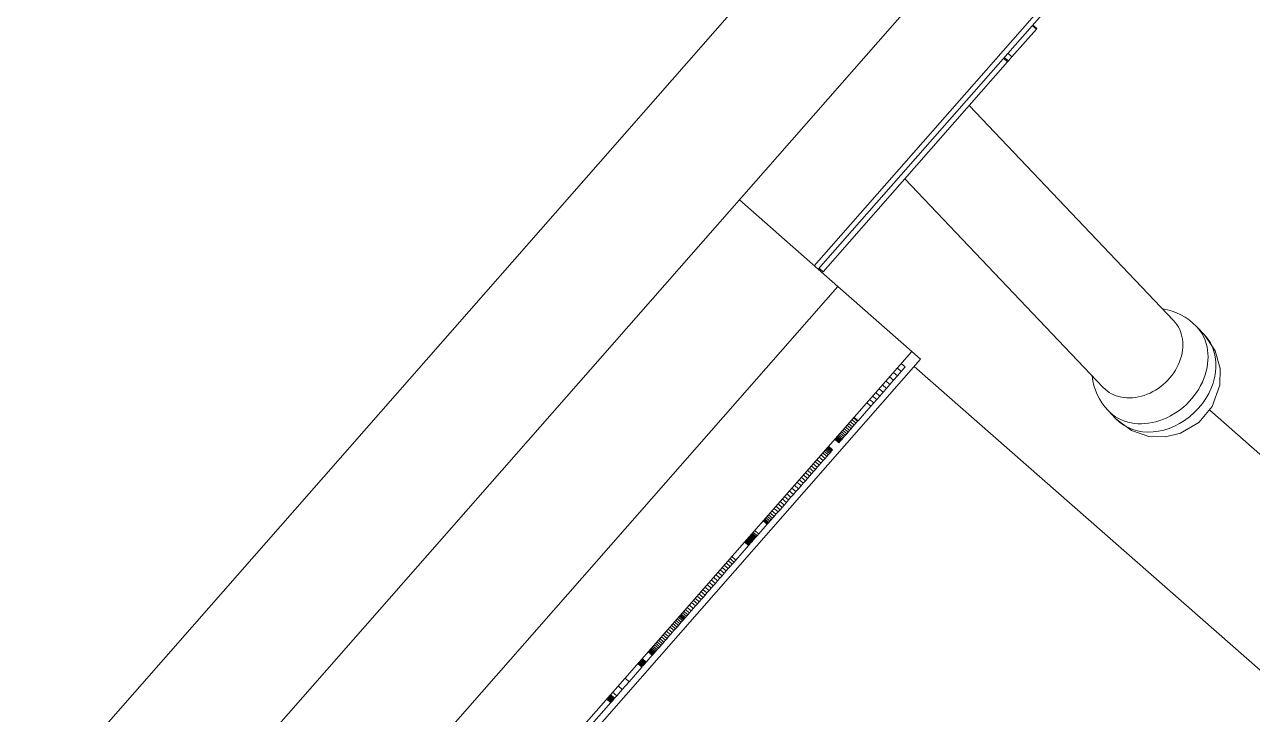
# Model space of a CAD drawing. Header units: millimetres. Extents: x 2822564 to 2991989, y -324396 to -253399.
# Drawn here: x 2862711.71 to 2862731.43, y -309449.56 to -309438.5 of the extents above; entities that cross this region are included whole.
import ezdxf

# ---------------------------------------------------------------- set-up
doc = ezdxf.new("R2010")
doc.units = ezdxf.units.MM
doc.linetypes.add('12017_XPLAN_GROUND$0$HIDDEN', pattern=[0.375, 0.25, -0.125])
doc.linetypes.add('DASHDOT', pattern=[1, 0.5, -0.25, 0, -0.25])
doc.layers.add('AX', color=1, linetype='DASHDOT')
doc.layers.add('coton tak bazo', color=191, linetype='Continuous', lineweight=5)
doc.layers.add('KATCHIN', color=253, linetype='12017_XPLAN_GROUND$0$HIDDEN', lineweight=5)

# ---------------------------------------------------------------- blocks, each defined once
blk = doc.blocks.new('fff')
at = {"layer": 'coton tak bazo', "ltscale": 0.1102464735703377}
blk.add_line((-1.232314659314045, 0.1943440551809312), (-1.358015135882497, 0.05119416712577241), dxfattribs=at)
at = {"layer": 'coton tak bazo', "ltscale": 0.1102462353886916}
blk.add_line((-1.230494749373728, 0.1927457497997719), (-1.356195414007855, 0.0495965741477416), dxfattribs=at)
at = {"layer": 'coton tak bazo', "ltscale": 0.006865834070309836}
blk.add_line((-1.299504589494537, 0.1113354405418159), (-1.291676682641044, 0.120250719124913), dxfattribs=at)
at = {"layer": 'coton tak bazo', "ltscale": 0.004824005680407934}
blk.add_line((-1.299428957761968, 0.111269402414747), (-1.293928569943701, 0.1175330000006002), dxfattribs=at)
at = {"layer": 'coton tak bazo', "ltscale": 0.0003998678508229923}
blk.add_line((-1.295815325875348, 0.115232067351465), (-1.295359541942501, 0.1157513970311325), dxfattribs=at)
at = {"layer": 'coton tak bazo', "ltscale": 5.810498990735127e-05}
for p, q in [((-1.29543517367507, 0.1158174351582014), (-1.295359541942501, 0.1157513970311325)), ((-1.29588161160874, 0.1151562175244827), (-1.295957243367254, 0.1152222561164895)), ((-1.298415318996311, 0.1089049888503649), (-1.298339687702734, 0.1088389502324125)), ((-1.298948397932503, 0.108298372033178), (-1.298872765734996, 0.1082323339320545)), ((-1.299103107537317, 0.1081219376669851), (-1.299027476269686, 0.1080558995139708)), ((-1.299707788802148, 0.1074330404293564), (-1.29963215797351, 0.1073670017854587)), ((-1.300219720155328, 0.1068502882714333), (-1.300144087957822, 0.10678425017031)), ((-1.300459081466645, 0.1065774642019232), (-1.300383449734076, 0.1065114260748543)), ((-1.300669196085871, 0.1063382606848939), (-1.300593564327357, 0.1062722220928871)), ((-1.300662147046513, 0.1063462155626667), (-1.300586515313944, 0.1062801774355978)), ((-1.301582742659077, 0.105297859954544), (-1.301507110435624, 0.1052318213884826)), ((-1.301762371985878, 0.1050933656282566), (-1.301686741622177, 0.1050273269584133)), ((-1.302040753887525, 0.1047765716874332), (-1.30196512212901, 0.1047105330954264)), ((-1.302014041199012, 0.1048070855513988), (-1.30193840897556, 0.1047410469853373)), ((-1.301986833245964, 0.1048380346743152), (-1.301911202417325, 0.1047719960304174)), ((-1.302233244526514, 0.1045572556751413), (-1.302157613232938, 0.1044912170571889)), ((-1.302169988474285, 0.1046295625988359), (-1.302094356250833, 0.1045635240327746)), ((-1.302604871061575, 0.104133880026793), (-1.302529239767998, 0.1040678414088408)), ((-1.302489240192925, 0.104265414101967), (-1.302413608460355, 0.1041993759748981)), ((-1.302799095126442, 0.1039130406081726), (-1.302723463367927, 0.1038470020161656)), ((-1.303268235145131, 0.1033784535445572), (-1.303192602947624, 0.1033124154434337)), ((-1.303380094339744, 0.1032511147442687), (-1.303304462116292, 0.1031850761782073)), ((-1.303355420855212, 0.1032789571527242), (-1.303279789096698, 0.1032129185607174))]:
    blk.add_line(p, q, dxfattribs=at)
at = {"layer": 'coton tak bazo', "ltscale": 5.808025351938291e-05}
for p, q in [((-1.295427134597522, 0.1158262609928689), (-1.295351750471275, 0.1157600047713865)), ((-1.295815325875348, 0.115232067351465), (-1.295890710440587, 0.115298323082064)), ((-1.298028356686131, 0.1093453623756908), (-1.297952972094947, 0.1092791061801539)), ((-1.297955763854364, 0.1094285137789724), (-1.29788037926318, 0.1093622575834354)), ((-1.297880448023468, 0.1095140595195318), (-1.29780506436216, 0.109447803272104)), ((-1.298232659032526, 0.1091130256668932), (-1.29815727490628, 0.1090467694454106)), ((-1.298974367259272, 0.1082685110835844), (-1.298898983158972, 0.10820225532704)), ((-1.298921190470337, 0.1083293215950868), (-1.298845805879153, 0.1082630653995499)), ((-1.299241431762229, 0.1079643021672688), (-1.299166047661928, 0.1078980464107243)), ((-1.29911145430461, 0.1081119646092306), (-1.299036070152418, 0.1080457079228103)), ((-1.299091791559386, 0.1081345230785944), (-1.299016406529209, 0.1080682673739409)), ((-1.29907818781533, 0.1081499976270799), (-1.29900280371503, 0.1080837418705355)), ((-1.299062296331096, 0.1081683617773797), (-1.298986912669788, 0.1081021055299518)), ((-1.299559881069362, 0.1076017375213064), (-1.299484496943116, 0.1075354812998242)), ((-1.299746808462603, 0.1073890706099344), (-1.299671423845474, 0.1073228139494596)), ((-1.300256015886778, 0.1068087128411798), (-1.300180631760531, 0.1067424566196973)), ((-1.300181442952686, 0.1068936056933124), (-1.300106059291378, 0.1068273494458847)), ((-1.300059010212009, 0.1070328770427291), (-1.299983625620825, 0.1069666208471922)), ((-1.300457041797727, 0.1065801356833785), (-1.300381657671481, 0.1065138794618962)), ((-1.30029478742408, 0.1067649602122405), (-1.300219402393904, 0.106698704507587)), ((-1.300775243446646, 0.1062177882019536), (-1.300699859346345, 0.1061515324454092)), ((-1.300755085488777, 0.1062407828601443), (-1.300679700871647, 0.1061745261996695)), ((-1.300693868640527, 0.1063104183283292), (-1.300618484540227, 0.1062441625717847)), ((-1.30068205739806, 0.1063234389988895), (-1.300606672341938, 0.1062571828292981)), ((-1.300675750325631, 0.1063307410401266), (-1.300600366199384, 0.1062644848186443)), ((-1.301383449683122, 0.1055249132670242), (-1.301308065091938, 0.1054586570714873)), ((-1.301505882888737, 0.1053856418916622), (-1.301430498762491, 0.1053193856701798)), ((-1.302022882739958, 0.1047966767957006), (-1.301947498587767, 0.1047304201092805)), ((-1.302020843045095, 0.1047993478122181), (-1.301945458453911, 0.1047330916166812)), ((-1.302002477588813, 0.1048198885924836), (-1.301927092971683, 0.1047536319320085)), ((-1.301966179997613, 0.104861464126519), (-1.301890796801242, 0.1047952078531456)), ((-1.301941260275625, 0.1048895240866137), (-1.30186587614938, 0.1048232678651313)), ((-1.30191176644215, 0.1049233627075626), (-1.30183638182502, 0.1048571060470877)), ((-1.302266263331634, 0.1045194393568917), (-1.302190880135264, 0.1044531830835185)), ((-1.302198739901839, 0.1045963773053061), (-1.302123356240531, 0.1045301210578782)), ((-1.302141791386977, 0.1046613821618182), (-1.302066407286676, 0.1045951264052737)), ((-1.30211483155708, 0.1046921140942516), (-1.302039447430833, 0.1046258578727692)), ((-1.30235895504556, 0.104414223767016), (-1.30228357094526, 0.1043479680104716)), ((-1.30254816927505, 0.1041986677706584), (-1.302472784683866, 0.1041324115751215)), ((-1.302792046552022, 0.10392099546), (-1.302716661005016, 0.103854738851416)), ((-1.302731076871103, 0.1039904133246549), (-1.302655692279919, 0.1039241571291177)), ((-1.303037466838561, 0.1036410870046736), (-1.302962082221432, 0.1035748303441987)), ((-1.303164663151217, 0.1034967493196953), (-1.303089278095095, 0.1034304931501038)), ((-1.303306263811574, 0.1033353542689823), (-1.303230879246336, 0.1032690985383835))]:
    blk.add_line(p, q, dxfattribs=at)
at = {"layer": 'coton tak bazo', "ltscale": 6.719175321124472e-06}
blk.add_line((-1.295359541942501, 0.1157513970311325), (-1.295351750471275, 0.1157600047713865), dxfattribs=at)
at = {"layer": 'coton tak bazo', "ltscale": 0.003018617581421048}
blk.add_line((-1.299336752557876, 0.1112214502860879), (-1.295894967720527, 0.1151409606054726), dxfattribs=at)
at = {"layer": 'coton tak bazo', "ltscale": 5.845860203612247e-05}
for p, q in [((-1.295970788009654, 0.1152077115746628), (-1.295894967720527, 0.1151409606054726)), ((-1.298099097475662, 0.1092655953478765), (-1.298023278090465, 0.1091988438618576)), ((-1.298357071875529, 0.1089720128686254), (-1.298281252955269, 0.1089052613566611)), ((-1.298834003365443, 0.108428818064756), (-1.298758184471129, 0.1083620670177296)), ((-1.298802776571027, 0.108464180066088), (-1.298726956746837, 0.1083974290709525)), ((-1.298770994971427, 0.1085009078239132), (-1.29869517558623, 0.1084341563378943)), ((-1.299044118914544, 0.108189614495836), (-1.298968299090355, 0.1081228635007002)), ((-1.299022970427602, 0.1082134796719286), (-1.298947151042404, 0.1081467281859096)), ((-1.298863993419276, 0.1083945445979032), (-1.298788173569141, 0.1083277931378297)), ((-1.2992373519854, 0.1079696456210628), (-1.299161533091087, 0.1079028945740363)), ((-1.299121721581689, 0.1081011796702913), (-1.299045901757499, 0.1080344286751557)), ((-1.299117948512838, 0.1081053750230129), (-1.299042129153587, 0.1080386240019321)), ((-1.299415745010612, 0.107766239338371), (-1.29933992565136, 0.1076994883172901)), ((-1.299379696007501, 0.1078075976559781), (-1.299303876622304, 0.1077408461699592)), ((-1.299347973922603, 0.1078433944513231), (-1.299272154563351, 0.107776643430242)), ((-1.299320766925375, 0.1078743439872866), (-1.299244946636248, 0.1078075930180964)), ((-1.29926684721369, 0.1079358069222777), (-1.299191027854439, 0.1078690559011968)), ((-1.299258005233752, 0.1079462161688591), (-1.299182185409562, 0.1078794651737235)), ((-1.299253491101903, 0.1079510638412877), (-1.299177671277713, 0.1078843128461521)), ((-1.299596117699156, 0.1075610920977116), (-1.299520297874966, 0.107494341102576)), ((-1.29952482210444, 0.107642224882019), (-1.299449002254305, 0.1075754734219456)), ((-1.299490317970649, 0.1076813469511762), (-1.299414498120514, 0.1076145954911028)), ((-1.299456555751895, 0.1077198152539219), (-1.299380735927705, 0.1076530642587865)), ((-1.299826637469527, 0.1072986767838994), (-1.299750818549267, 0.107231925271935)), ((-1.299786569599103, 0.1073444475149841), (-1.299710749774913, 0.1072776965198484)), ((-1.29966994820138, 0.1074768521080599), (-1.299594128377191, 0.1074101011129244)), ((-1.300015852138009, 0.1070831202966585), (-1.299940032313819, 0.107016369301523)), ((-1.299970526335001, 0.107134392105427), (-1.299894706975749, 0.107067641084346)), ((-1.299924150488217, 0.1071874653945776), (-1.299848331128966, 0.1071207143734966)), ((-1.299876043049363, 0.107242061521337), (-1.299800223225173, 0.1071753105262013)), ((-1.300142365146398, 0.1069385059324404), (-1.300066545322208, 0.1068717549373048)), ((-1.300101553449294, 0.1069849296038424), (-1.30002573455498, 0.106918178556816)), ((-1.300451229524897, 0.1065870024916101), (-1.300375410165645, 0.1065202514705292)), ((-1.300440903611101, 0.1065987174112627), (-1.300365083786911, 0.1065319664161272)), ((-1.300408626721019, 0.106635879963101), (-1.300332806431891, 0.1065691289939107)), ((-1.300359776411305, 0.1066911294432248), (-1.300283957052053, 0.1066243784221438)), ((-1.300329292048756, 0.1067258385820757), (-1.300253471759628, 0.1066590876128856)), ((-1.300647246065407, 0.1063637087301265), (-1.300571426241217, 0.1062969577349908)), ((-1.300617504134724, 0.1063977650064963), (-1.300541683845597, 0.1063310140373062)), ((-1.30080523350048, 0.1061835147351008), (-1.300729413185407, 0.1061167633009729)), ((-1.300796391494596, 0.1061939235167444), (-1.300720571205469, 0.1061271725475543)), ((-1.300785570316264, 0.1062060736953481), (-1.300709750957012, 0.1061393226742671)), ((-1.300764917067912, 0.1062295031475519), (-1.300689097243723, 0.1061627521524163)), ((-1.300745501515964, 0.1062518444783235), (-1.300669682130767, 0.1061850929923047)), ((-1.300717798789262, 0.1062832292991834), (-1.300641979404065, 0.1062164778131644)), ((-1.300709204854639, 0.1062934199604681), (-1.300633385495388, 0.1062266689393871)), ((-1.30069962137271, 0.1063044820176398), (-1.300623801083583, 0.1062377310484497)), ((-1.300688304464903, 0.1063170674811398), (-1.300612484640713, 0.1062503164860044)), ((-1.301044287147997, 0.1059118383536157), (-1.300968467788745, 0.1058450873325348)), ((-1.301262194168324, 0.1056640270444419), (-1.301186374783127, 0.1055972755584229)), ((-1.301148849670984, 0.1057926720605757), (-1.301073030285787, 0.1057259205745568)), ((-1.301113296371402, 0.1058335946283484), (-1.301037476547213, 0.1057668436332128)), ((-1.301426240552675, 0.1054767481986621), (-1.301350420263548, 0.1054099972294719)), ((-1.301342331278039, 0.1055724850394983), (-1.301266511918788, 0.1055057340184172)), ((-1.301301767239149, 0.1056186915463628), (-1.301225948344835, 0.1055519404993364)), ((-1.301657008420252, 0.105214115229429), (-1.301581189061, 0.1051473642083479)), ((-1.301466308888036, 0.1054309774416319), (-1.301390489993723, 0.1053642263946055)), ((-1.301839420312776, 0.1050062965332595), (-1.301763600462641, 0.104939545073186)), ((-1.301796569876629, 0.1050553916342258), (-1.30172075005244, 0.1049886406390905)), ((-1.301728056847637, 0.1051332000486516), (-1.301652236997502, 0.1050664485885781)), ((-1.30169280981704, 0.1051729750062353), (-1.301616989966905, 0.1051062235461619)), ((-1.301878191876024, 0.1049625443692584), (-1.301802372025889, 0.1048957929091848)), ((-1.302089356074087, 0.1047215393977924), (-1.302013536249897, 0.1046547884026568)), ((-1.302440825116216, 0.1043211583816895), (-1.302365005292026, 0.104254407386554)), ((-1.302387647862343, 0.1043819689191374), (-1.302311828038154, 0.1043152179240019)), ((-1.302329460282209, 0.1044480624398558), (-1.302253641387895, 0.1043813113928295)), ((-1.302298481120061, 0.1044832068117123), (-1.302222661295872, 0.1044164558165766)), ((-1.302594732283578, 0.1041463074014654), (-1.302518912459388, 0.1040795564063298)), ((-1.3025864460387, 0.1041553508396628), (-1.30251062621451, 0.1040885998445273)), ((-1.30257611963402, 0.104167065320323), (-1.302500299809831, 0.1041003143251874)), ((-1.3025635059541, 0.1041816693768519), (-1.30248768612991, 0.1041149183817164)), ((-1.302511377840072, 0.1042406789507465), (-1.302435558919813, 0.1041739274387821)), ((-1.302775164977707, 0.1039402296373184), (-1.30269934468858, 0.1038734786681282)), ((-1.302765580565902, 0.1039512917463808), (-1.302689761180705, 0.1038845402603619)), ((-1.302755006528954, 0.1039632238565166), (-1.302679187634641, 0.1038964728094901)), ((-1.302743630545437, 0.1039767397916134), (-1.302667811186186, 0.1039099887705324)), ((-1.30336618293189, 0.1032677369807794), (-1.3032903631077, 0.1032009859856438))]:
    blk.add_line(p, q, dxfattribs=at)
at = {"layer": 'coton tak bazo', "ltscale": 1.173445771428835e-05}
for p, q in [((-1.295894967720527, 0.1151409606054726), (-1.29588161160874, 0.1151562175244827)), ((-1.299204383501288, 0.1078537990081321), (-1.299191027854439, 0.1078690559011968))]:
    blk.add_line(p, q, dxfattribs=at)
at = {"layer": 'coton tak bazo', "ltscale": 5.829407880665324e-05}
blk.add_line((-1.29588161160874, 0.1151562175244827), (-1.295815325875348, 0.115232067351465), dxfattribs=at)
at = {"layer": 'coton tak bazo', "ltscale": 0.003202594664657134}
blk.add_line((-1.296611200516172, 0.1143258722555805), (-1.292797023966958, 0.1103161174910984), dxfattribs=at)
at = {"layer": 'coton tak bazo', "ltscale": 0.003107539639792341}
blk.add_line((-1.29781301964587, 0.1129564674002183), (-1.294111936431682, 0.109065831358652), dxfattribs=at)
at = {"layer": 'coton tak bazo', "ltscale": 0.001415552328628759}
blk.add_line((-1.300903142896364, 0.1125634170639587), (-1.299065086461168, 0.1109494682957712), dxfattribs=at)
at = {"layer": 'coton tak bazo', "ltscale": 5.848317839580323e-05}
for p, q in [((-1.299412819084458, 0.1112879837036387), (-1.299336752557876, 0.1112214502860879)), ((-1.298167363337324, 0.1091880045369811), (-1.29809129585492, 0.1091214707063831)), ((-1.298296351221691, 0.1090412130259684), (-1.298220283765234, 0.1089746796603083)), ((-1.29852538566339, 0.1087801034630638), (-1.298449318697816, 0.1087135705363963)), ((-1.298471714074857, 0.1088413492075719), (-1.298395647083337, 0.1087748158159664)), ((-1.298764440731667, 0.1085084274686804), (-1.298688373275209, 0.1084418941030202)), ((-1.298999782710733, 0.1082400158385932), (-1.298923716184152, 0.1081734824210422)), ((-1.298893428641981, 0.1083616364226057), (-1.298817361159577, 0.1082951025920076)), ((-1.299123205515547, 0.10809987399722), (-1.299047138988965, 0.1080333405796692)), ((-1.299298568807705, 0.10790000968794), (-1.299222501816185, 0.1078334762963345)), ((-1.299280450983691, 0.10792033283873), (-1.299204383501288, 0.1078537990081321)), ((-1.299632661501866, 0.1075192985470991), (-1.299556594510345, 0.1074527651554935)), ((-1.300426804602509, 0.1066146272186995), (-1.300350737610989, 0.106548093827094)), ((-1.300386241002611, 0.1066608332346805), (-1.300310174476029, 0.1065942998171295)), ((-1.30073616517542, 0.1062626884670272), (-1.300660097718962, 0.106196155101367)), ((-1.300727075537268, 0.1062733148781461), (-1.300651008545748, 0.1062067814865407)), ((-1.300704443116468, 0.1062984857273102), (-1.30062837566001, 0.1062319523616501)), ((-1.301223422140138, 0.1057077792343885), (-1.301147356078494, 0.1056412457908922)), ((-1.301185641105962, 0.1057506608804876), (-1.301109574114442, 0.1056841274888821)), ((-1.301078296973074, 0.1058731519564566), (-1.301002229490671, 0.1058066181258587)), ((-1.301620464152605, 0.105255908805987), (-1.301544397626022, 0.105189375388436)), ((-1.30154490159337, 0.105341671659193), (-1.301468834162858, 0.1052751387584708)), ((-1.302064436378046, 0.1047495998228252), (-1.301988368895643, 0.1046830659922272)), ((-1.302465992005533, 0.1042928808180647), (-1.302389925943889, 0.1042263473745682)), ((-1.302415102026901, 0.1043508017796437), (-1.302339035500319, 0.1042842683620928)), ((-1.302604069553998, 0.1041354633608709), (-1.302528001606656, 0.1040689295562183)), ((-1.302600545047292, 0.1041394410322263), (-1.30252447709995, 0.1040729072275736)), ((-1.302531041463281, 0.1042181194996161), (-1.302454974032768, 0.1041515865988939)), ((-1.302784441751658, 0.103930315681219), (-1.302708375225076, 0.103863782263668)), ((-1.302718215558914, 0.1040052350106592), (-1.302642148102456, 0.1039387016449991)), ((-1.303343302413883, 0.1032931254853642), (-1.303267235422363, 0.1032265920937587)), ((-1.303331183998499, 0.1033072942829422), (-1.303255116542041, 0.1032407609172822)), ((-1.303319065583115, 0.1033214630805201), (-1.303242998126658, 0.1032549297148601))]:
    blk.add_line(p, q, dxfattribs=at)
at = {"layer": 'coton tak bazo', "ltscale": 1.150116991552836e-05}
for p, q in [((-1.29941088873938, 0.1112598359086398), (-1.299397345026856, 0.1112743803985757)), ((-1.302655692279919, 0.1039241571291177), (-1.302642148102456, 0.1039387016449991))]:
    blk.add_line(p, q, dxfattribs=at)
at = {"layer": 'coton tak bazo', "ltscale": 0.02041660962140036}
blk.add_line((-1.299065086461168, 0.1109494682957712), (-1.322343584577264, 0.08443941402343225), dxfattribs=at)
at = {"layer": 'coton tak bazo', "ltscale": 0.001063189730132029}
blk.add_line((-1.299065086461168, 0.1109494682957712), (-1.297684680045103, 0.109737135599649), dxfattribs=at)
at = {"layer": 'coton tak bazo', "ltscale": 0.0001236881396807095}
blk.add_line((-1.292370356307915, 0.1102032697217539), (-1.292223128733345, 0.1100483317482425), dxfattribs=at)
at = {"layer": 'coton tak bazo'}
for p, q in [((-1.292223128733345, 0.1100483317482425), (-1.292020534456606, 0.1097480860363705)), ((-1.292020534456606, 0.1097480860363705), (-1.29192843219773, 0.1094182646518732)), ((-1.29192843219773, 0.1094182646518732), (-1.291935590418904, 0.1091064883243235)), ((-1.291935590418904, 0.1091064883243235), (-1.292077663819903, 0.1087120563594047)), ((-1.292077663819903, 0.1087120563594047), (-1.292328495197236, 0.108413344885644)), ((-1.29358321052935, 0.1082614796847651), (-1.293872846723858, 0.1084790334464958)), ((-1.292328495197236, 0.108413344885644), (-1.292669546244342, 0.1082117340079396)), ((-1.293258561330332, 0.1081528411725954), (-1.29358321052935, 0.1082614796847651)), ((-1.292669546244342, 0.1082117340079396), (-1.292946627378892, 0.108144504795665)), ((-1.292946627378892, 0.108144504795665), (-1.293258561330332, 0.1081528411725954))]:
    blk.add_line(p, q, dxfattribs=at)
at = {"layer": 'coton tak bazo', "ltscale": 0.02041656059491118}
blk.add_line((-1.297684680045103, 0.109737135599649), (-1.320963613394205, 0.08322757612690862), dxfattribs=at)
at = {"layer": 'coton tak bazo', "ltscale": 0.01400008918723188}
blk.add_line((-1.313482323291712, 0.09141404650037505), (-1.297519742969087, 0.1095925042763626), dxfattribs=at)
at = {"layer": 'coton tak bazo', "ltscale": 0.0001269492047878363}
blk.add_line((-1.297684680045103, 0.109737135599649), (-1.297519742969087, 0.1095925042763626), dxfattribs=at)
at = {"layer": 'coton tak bazo', "ltscale": 6.387767239054712e-05}
blk.add_line((-1.297952972094947, 0.1092791061801539), (-1.29788037926318, 0.1093622575834354), dxfattribs=at)
at = {"layer": 'coton tak bazo', "ltscale": 6.595814548985307e-05}
blk.add_line((-1.29788037926318, 0.1093622575834354), (-1.29780506436216, 0.109447803272104), dxfattribs=at)
at = {"layer": 'coton tak bazo', "ltscale": 0.005908394460200571}
blk.add_line((-1.297637473073248, 0.1094573686871292), (-1.289965566657289, 0.1027209052116952), dxfattribs=at)
at = {"layer": 'coton tak bazo', "ltscale": 5.767766760503537e-05}
blk.add_line((-1.29815727490628, 0.1090467694454106), (-1.29809129585492, 0.1091214707063831), dxfattribs=at)
at = {"layer": 'coton tak bazo', "ltscale": 5.961799472079385e-05}
blk.add_line((-1.29809129585492, 0.1091214707063831), (-1.298023278090465, 0.1091988438618576), dxfattribs=at)
at = {"layer": 'coton tak bazo', "ltscale": 6.174774237794019e-05}
blk.add_line((-1.298023278090465, 0.1091988438618576), (-1.297952972094947, 0.1092791061801539), dxfattribs=at)
at = {"layer": 'coton tak bazo', "ltscale": 5.114824845247188e-05}
blk.add_line((-1.298339687702734, 0.1088389502324125), (-1.298281252955269, 0.1089052613566611), dxfattribs=at)
at = {"layer": 'coton tak bazo', "ltscale": 5.346703420438305e-05}
blk.add_line((-1.298281252955269, 0.1089052613566611), (-1.298220283765234, 0.1089746796603083), dxfattribs=at)
at = {"layer": 'coton tak bazo', "ltscale": 5.540773913207933e-05}
blk.add_line((-1.298220283765234, 0.1089746796603083), (-1.29815727490628, 0.1090467694454106), dxfattribs=at)
at = {"layer": 'coton tak bazo', "ltscale": 0.0002094196707452289}
for p, q in [((-1.298688373275209, 0.1084418941030202), (-1.298449318697816, 0.1087135705363963)), ((-1.300968467788745, 0.1058450873325348), (-1.300729413185407, 0.1061167633009729))]:
    blk.add_line(p, q, dxfattribs=at)
at = {"layer": 'coton tak bazo', "ltscale": 4.712695281833337e-05}
blk.add_line((-1.298449318697816, 0.1087135705363963), (-1.298395647083337, 0.1087748158159664), dxfattribs=at)
at = {"layer": 'coton tak bazo', "ltscale": 4.925688607723397e-05}
blk.add_line((-1.298395647083337, 0.1087748158159664), (-1.298339687702734, 0.1088389502324125), dxfattribs=at)
at = {"layer": 'coton tak bazo', "ltscale": 2.810735629240211e-05}
for p, q in [((-1.298726956746837, 0.1083974290709525), (-1.29869517558623, 0.1084341563378943)), ((-1.302222661295872, 0.1044164558165766), (-1.302190880135264, 0.1044531830835185))]:
    blk.add_line(p, q, dxfattribs=at)
at = {"layer": 'coton tak bazo', "ltscale": 5.961799472079386e-06}
for p, q in [((-1.29869517558623, 0.1084341563378943), (-1.298688373275209, 0.1084418941030202)), ((-1.300600366199384, 0.1062644848186443), (-1.300593564327357, 0.1062722220928871))]:
    blk.add_line(p, q, dxfattribs=at)
at = {"layer": 'coton tak bazo', "ltscale": 0.0001236956396437091}
blk.add_line((-1.294020322395633, 0.1086337537645863), (-1.293872846723858, 0.1084790334464958), dxfattribs=at)
at = {"layer": 'coton tak bazo', "ltscale": 0.003198466334059534}
blk.add_line((-1.292123619649076, 0.1086400399984173), (-1.287970407329338, 0.1049933979835431), dxfattribs=at)
at = {"layer": 'coton tak bazo', "ltscale": 2.195688847527795e-05}
blk.add_line((-1.298923716184152, 0.1081734824210422), (-1.298898983158972, 0.10820225532704), dxfattribs=at)
at = {"layer": 'coton tak bazo', "ltscale": 2.309073783938836e-05}
for p, q in [((-1.298898983158972, 0.10820225532704), (-1.298872765734996, 0.1082323339320545)), ((-1.300310174476029, 0.1065942998171295), (-1.300283957052053, 0.1066243784221438))]:
    blk.add_line(p, q, dxfattribs=at)
at = {"layer": 'coton tak bazo', "ltscale": 2.365804386400237e-05}
for p, q in [((-1.298872765734996, 0.1082323339320545), (-1.298845805879153, 0.1082630653995499)), ((-1.302066407286676, 0.1045951264052737), (-1.302039447430833, 0.1046258578727692))]:
    blk.add_line(p, q, dxfattribs=at)
at = {"layer": 'coton tak bazo', "ltscale": 2.479333134200176e-05}
blk.add_line((-1.298845805879153, 0.1082630653995499), (-1.298817361159577, 0.1082951025920076), dxfattribs=at)
at = {"layer": 'coton tak bazo', "ltscale": 2.536128256011148e-05}
blk.add_line((-1.298817361159577, 0.1082951025920076), (-1.298788173569141, 0.1083277931378297), dxfattribs=at)
at = {"layer": 'coton tak bazo', "ltscale": 2.635525172784393e-05}
blk.add_line((-1.298788173569141, 0.1083277931378297), (-1.298758184471129, 0.1083620670177296), dxfattribs=at)
at = {"layer": 'coton tak bazo', "ltscale": 2.730108235944044e-05}
blk.add_line((-1.298758184471129, 0.1083620670177296), (-1.298726956746837, 0.1083974290709525), dxfattribs=at)
at = {"layer": 'coton tak bazo', "ltscale": 9.5367431640625e-07}
for p, q in [((-1.299047138988965, 0.1080333405796692), (-1.299045901757499, 0.1080344286751557)), ((-1.302529239767998, 0.1040678414088408), (-1.302528001606656, 0.1040689295562183))]:
    blk.add_line(p, q, dxfattribs=at)
at = {"layer": 'coton tak bazo', "ltscale": 3.264854959225405e-06}
blk.add_line((-1.299045901757499, 0.1080344286751557), (-1.299042129153587, 0.1080386240019321), dxfattribs=at)
at = {"layer": 'coton tak bazo', "ltscale": 5.394796609394436e-06}
blk.add_line((-1.299042129153587, 0.1080386240019321), (-1.299036070152418, 0.1080457079228103), dxfattribs=at)
at = {"layer": 'coton tak bazo', "ltscale": 7.714747778380083e-06}
for p, q in [((-1.299036070152418, 0.1080457079228103), (-1.299027476269686, 0.1080558995139708)), ((-1.300641979404065, 0.1062164778131644), (-1.300633385495388, 0.1062266689393871))]:
    blk.add_line(p, q, dxfattribs=at)
at = {"layer": 'coton tak bazo', "ltscale": 9.605162286387765e-06}
for p, q in [((-1.299027476269686, 0.1080558995139708), (-1.299016406529209, 0.1080682673739409)), ((-1.300731640945946, 0.1061148046875842), (-1.300720571205469, 0.1061271725475543))]:
    blk.add_line(p, q, dxfattribs=at)
at = {"layer": 'coton tak bazo', "ltscale": 1.192359894415877e-05}
blk.add_line((-1.299016406529209, 0.1080682673739409), (-1.29900280371503, 0.1080837418705355), dxfattribs=at)
at = {"layer": 'coton tak bazo', "ltscale": 1.405367814620106e-05}
for p, q in [((-1.29900280371503, 0.1080837418705355), (-1.298986912669788, 0.1081021055299518)), ((-1.301927092971683, 0.1047536319320085), (-1.301911202417325, 0.1047719960304174))]:
    blk.add_line(p, q, dxfattribs=at)
at = {"layer": 'coton tak bazo', "ltscale": 1.613486174206284e-05}
blk.add_line((-1.298986912669788, 0.1081021055299518), (-1.298968299090355, 0.1081228635007002), dxfattribs=at)
at = {"layer": 'coton tak bazo', "ltscale": 1.845304355231907e-05}
blk.add_line((-1.298968299090355, 0.1081228635007002), (-1.298947151042404, 0.1081467281859096), dxfattribs=at)
at = {"layer": 'coton tak bazo', "ltscale": 2.058258079264673e-05}
blk.add_line((-1.298947151042404, 0.1081467281859096), (-1.298923716184152, 0.1081734824210422), dxfattribs=at)
at = {"layer": 'coton tak bazo', "ltscale": 3.174976452915899e-05}
blk.add_line((-1.29933992565136, 0.1076994883172901), (-1.299303876622304, 0.1077408461699592), dxfattribs=at)
at = {"layer": 'coton tak bazo', "ltscale": 2.76795653284786e-05}
blk.add_line((-1.299303876622304, 0.1077408461699592), (-1.299272154563351, 0.107776643430242), dxfattribs=at)
at = {"layer": 'coton tak bazo', "ltscale": 2.384719788831754e-05}
for p, q in [((-1.299272154563351, 0.107776643430242), (-1.299244946636248, 0.1078075930180964)), ((-1.302339035500319, 0.1042842683620928), (-1.302311828038154, 0.1043152179240019))]:
    blk.add_line(p, q, dxfattribs=at)
at = {"layer": 'coton tak bazo', "ltscale": 1.982633627542566e-05}
blk.add_line((-1.299244946636248, 0.1078075930180964), (-1.299222501816185, 0.1078334762963345), dxfattribs=at)
at = {"layer": 'coton tak bazo', "ltscale": 1.575613130803176e-05}
blk.add_line((-1.299222501816185, 0.1078334762963345), (-1.299204383501288, 0.1078537990081321), dxfattribs=at)
at = {"layer": 'coton tak bazo', "ltscale": 7.903423063316596e-06}
blk.add_line((-1.299191027854439, 0.1078690559011968), (-1.299182185409562, 0.1078794651737235), dxfattribs=at)
at = {"layer": 'coton tak bazo', "ltscale": 1.424267173965032e-05}
blk.add_line((-1.299182185409562, 0.1078794651737235), (-1.299166047661928, 0.1078980464107243), dxfattribs=at)
at = {"layer": 'coton tak bazo', "ltscale": 3.833723305176121e-06}
blk.add_line((-1.299182185409562, 0.1078794651737235), (-1.299177671277713, 0.1078843128461521), dxfattribs=at)
at = {"layer": 'coton tak bazo', "ltscale": 3.193883619527356e-05}
blk.add_line((-1.299556594510345, 0.1074527651554935), (-1.299520297874966, 0.107494341102576), dxfattribs=at)
at = {"layer": 'coton tak bazo', "ltscale": 3.156071287822427e-05}
for p, q in [((-1.299520297874966, 0.107494341102576), (-1.299484496943116, 0.1075354812998242)), ((-1.301616989966905, 0.1051062235461619), (-1.301581189061, 0.1051473642083479))]:
    blk.add_line(p, q, dxfattribs=at)
at = {"layer": 'coton tak bazo', "ltscale": 3.094434361583082e-05}
blk.add_line((-1.299484496943116, 0.1075354812998242), (-1.299449002254305, 0.1075754734219456), dxfattribs=at)
at = {"layer": 'coton tak bazo', "ltscale": 3.018737006412455e-05}
for p, q in [((-1.299449002254305, 0.1075754734219456), (-1.299414498120514, 0.1076145954911028)), ((-1.301686741622177, 0.1050273269584133), (-1.301652236997502, 0.1050664485885781))]:
    blk.add_line(p, q, dxfattribs=at)
at = {"layer": 'coton tak bazo', "ltscale": 2.961984080170313e-05}
for p, q in [((-1.299414498120514, 0.1076145954911028), (-1.299380735927705, 0.1076530642587865)), ((-1.301002229490671, 0.1058066181258587), (-1.300968467788745, 0.1058450873325348))]:
    blk.add_line(p, q, dxfattribs=at)
at = {"layer": 'coton tak bazo', "ltscale": 3.577079683247631e-05}
for p, q in [((-1.299380735927705, 0.1076530642587865), (-1.29933992565136, 0.1076994883172901)), ((-1.300066545322208, 0.1068717549373048), (-1.30002573455498, 0.106918178556816))]:
    blk.add_line(p, q, dxfattribs=at)
at = {"layer": 'coton tak bazo', "ltscale": 3.520337314286504e-05}
for p, q in [((-1.299750818549267, 0.107231925271935), (-1.299710749774913, 0.1072776965198484)), ((-1.301390489993723, 0.1053642263946055), (-1.301350420263548, 0.1054099972294719))]:
    blk.add_line(p, q, dxfattribs=at)
at = {"layer": 'coton tak bazo', "ltscale": 3.463610675908254e-05}
blk.add_line((-1.299710749774913, 0.1072776965198484), (-1.299671423845474, 0.1073228139494596), dxfattribs=at)
at = {"layer": 'coton tak bazo', "ltscale": 3.420913653784997e-05}
blk.add_line((-1.299671423845474, 0.1073228139494596), (-1.29963215797351, 0.1073670017854587), dxfattribs=at)
at = {"layer": 'coton tak bazo', "ltscale": 3.326286960863123e-05}
for p, q in [((-1.29963215797351, 0.1073670017854587), (-1.299594128377191, 0.1074101011129244)), ((-1.300144087957822, 0.10678425017031), (-1.300106059291378, 0.1068273494458847))]:
    blk.add_line(p, q, dxfattribs=at)
at = {"layer": 'coton tak bazo', "ltscale": 3.28844826690038e-05}
blk.add_line((-1.299594128377191, 0.1074101011129244), (-1.299556594510345, 0.1074527651554935), dxfattribs=at)
at = {"layer": 'coton tak bazo', "ltscale": 3.960309865797599e-05}
blk.add_line((-1.299940032313819, 0.107016369301523), (-1.299894706975749, 0.107067641084346), dxfattribs=at)
at = {"layer": 'coton tak bazo', "ltscale": 4.078694581489154e-05}
blk.add_line((-1.299894706975749, 0.107067641084346), (-1.299848331128966, 0.1071207143734966), dxfattribs=at)
at = {"layer": 'coton tak bazo', "ltscale": 4.211095783186195e-05}
blk.add_line((-1.299848331128966, 0.1071207143734966), (-1.299800223225173, 0.1071753105262013), dxfattribs=at)
at = {"layer": 'coton tak bazo', "ltscale": 4.34842024737029e-05}
blk.add_line((-1.299800223225173, 0.1071753105262013), (-1.299750818549267, 0.107231925271935), dxfattribs=at)
at = {"layer": 'coton tak bazo', "ltscale": 3.439843901991164e-05}
blk.add_line((-1.300106059291378, 0.1068273494458847), (-1.300066545322208, 0.1068717549373048), dxfattribs=at)
at = {"layer": 'coton tak bazo', "ltscale": 3.714435976820077e-05}
blk.add_line((-1.30002573455498, 0.106918178556816), (-1.299983625620825, 0.1069666208471922), dxfattribs=at)
at = {"layer": 'coton tak bazo', "ltscale": 3.827882866719316e-05}
blk.add_line((-1.299983625620825, 0.1069666208471922), (-1.299940032313819, 0.107016369301523), dxfattribs=at)
at = {"layer": 'coton tak bazo', "ltscale": 1.958912975535243e-05}
blk.add_line((-1.300332806431891, 0.1065691289939107), (-1.300310174476029, 0.1065942998171295), dxfattribs=at)
at = {"layer": 'coton tak bazo', "ltscale": 2.673351710219153e-05}
blk.add_line((-1.300283957052053, 0.1066243784221438), (-1.300253471759628, 0.1066590876128856), dxfattribs=at)
at = {"layer": 'coton tak bazo', "ltscale": 3.023794327639299e-05}
blk.add_line((-1.300253471759628, 0.1066590876128856), (-1.300219402393904, 0.106698704507587), dxfattribs=at)
at = {"layer": 'coton tak bazo', "ltscale": 3.383057984591829e-05}
for p, q in [((-1.300219402393904, 0.106698704507587), (-1.300180631760531, 0.1067424566196973)), ((-1.301802372025889, 0.1048957929091848), (-1.301763600462641, 0.104939545073186))]:
    blk.add_line(p, q, dxfattribs=at)
at = {"layer": 'coton tak bazo', "ltscale": 3.212792752320218e-05}
for p, q in [((-1.300180631760531, 0.1067424566196973), (-1.300144087957822, 0.10678425017031)), ((-1.301109574114442, 0.1056841274888821), (-1.301073030285787, 0.1057259205745568))]:
    blk.add_line(p, q, dxfattribs=at)
at = {"layer": 'coton tak bazo', "ltscale": 0.0001388727952197787}
blk.add_line((-1.300541683845597, 0.1063310140373062), (-1.300383449734076, 0.1065114260748543), dxfattribs=at)
at = {"layer": 'coton tak bazo', "ltscale": 1.758488551577165e-06}
blk.add_line((-1.300383449734076, 0.1065114260748543), (-1.300381657671481, 0.1065138794618962), dxfattribs=at)
at = {"layer": 'coton tak bazo', "ltscale": 5.163950489303926e-06}
blk.add_line((-1.300381657671481, 0.1065138794618962), (-1.300375410165645, 0.1065202514705292), dxfattribs=at)
at = {"layer": 'coton tak bazo', "ltscale": 9.037290756593425e-06}
for p, q in [((-1.300375410165645, 0.1065202514705292), (-1.300365083786911, 0.1065319664161272)), ((-1.30251062621451, 0.1040885998445273), (-1.302500299809831, 0.1041003143251874))]:
    blk.add_line(p, q, dxfattribs=at)
at = {"layer": 'coton tak bazo', "ltscale": 1.249131342318187e-05}
blk.add_line((-1.300365083786911, 0.1065319664161272), (-1.300350737610989, 0.106548093827094), dxfattribs=at)
at = {"layer": 'coton tak bazo', "ltscale": 1.599559469050026e-05}
blk.add_line((-1.300350737610989, 0.106548093827094), (-1.300332806431891, 0.1065691289939107), dxfattribs=at)
at = {"layer": 'coton tak bazo', "ltscale": 9.415813482053744e-06}
blk.add_line((-1.300720571205469, 0.1061271725475543), (-1.300709750957012, 0.1061393226742671), dxfattribs=at)
at = {"layer": 'coton tak bazo', "ltscale": 9.093473389480757e-06}
blk.add_line((-1.300709750957012, 0.1061393226742671), (-1.300699859346345, 0.1061515324454092), dxfattribs=at)
at = {"layer": 'coton tak bazo', "ltscale": 8.996945507103543e-06}
blk.add_line((-1.300699859346345, 0.1061515324454092), (-1.300689097243723, 0.1061627521524163), dxfattribs=at)
at = {"layer": 'coton tak bazo', "ltscale": 8.717647462483551e-06}
blk.add_line((-1.300689097243723, 0.1061627521524163), (-1.300679700871647, 0.1061745261996695), dxfattribs=at)
at = {"layer": 'coton tak bazo', "ltscale": 8.426941694021042e-06}
blk.add_line((-1.300679700871647, 0.1061745261996695), (-1.300669682130767, 0.1061850929923047), dxfattribs=at)
at = {"layer": 'coton tak bazo', "ltscale": 8.470002483815964e-06}
for p, q in [((-1.300669682130767, 0.1061850929923047), (-1.300660097718962, 0.106196155101367)), ((-1.30269934468858, 0.1038734786681282), (-1.302689761180705, 0.1038845402603619))]:
    blk.add_line(p, q, dxfattribs=at)
at = {"layer": 'coton tak bazo', "ltscale": 8.092194914091655e-06}
blk.add_line((-1.300660097718962, 0.106196155101367), (-1.300651008545748, 0.1062067814865407), dxfattribs=at)
at = {"layer": 'coton tak bazo', "ltscale": 7.667446610352241e-06}
for p, q in [((-1.300651008545748, 0.1062067814865407), (-1.300641979404065, 0.1062164778131644)), ((-1.302708375225076, 0.103863782263668), (-1.30269934468858, 0.1038734786681282))]:
    blk.add_line(p, q, dxfattribs=at)
at = {"layer": 'coton tak bazo', "ltscale": 4.213470847010521e-06}
blk.add_line((-1.300633385495388, 0.1062266689393871), (-1.30062837566001, 0.1062319523616501), dxfattribs=at)
at = {"layer": 'coton tak bazo', "ltscale": 4.264961199760036e-06}
blk.add_line((-1.30062837566001, 0.1062319523616501), (-1.300623801083583, 0.1062377310484497), dxfattribs=at)
at = {"layer": 'coton tak bazo', "ltscale": 4.829021034687868e-06}
blk.add_line((-1.300623801083583, 0.1062377310484497), (-1.300618484540227, 0.1062441625717847), dxfattribs=at)
at = {"layer": 'coton tak bazo', "ltscale": 4.973756717836493e-06}
blk.add_line((-1.300618484540227, 0.1062441625717847), (-1.300612484640713, 0.1062503164860044), dxfattribs=at)
at = {"layer": 'coton tak bazo', "ltscale": 5.206048608381722e-06}
blk.add_line((-1.300612484640713, 0.1062503164860044), (-1.300606672341938, 0.1062571828292981), dxfattribs=at)
at = {"layer": 'coton tak bazo', "ltscale": 5.583679644891528e-06}
blk.add_line((-1.300606672341938, 0.1062571828292981), (-1.300600366199384, 0.1062644848186443), dxfattribs=at)
at = {"layer": 'coton tak bazo', "ltscale": 6.151014517439689e-06}
for p, q in [((-1.300593564327357, 0.1062722220928871), (-1.300586515313944, 0.1062801774355978)), ((-1.301945458453911, 0.1047330916166812), (-1.30193840897556, 0.1047410469853373))]:
    blk.add_line(p, q, dxfattribs=at)
at = {"layer": 'coton tak bazo', "ltscale": 6.52970991845081e-06}
for p, q in [((-1.300586515313944, 0.1062801774355978), (-1.300578971010049, 0.1062885675723216)), ((-1.300578971010049, 0.1062885675723216), (-1.300571426241217, 0.1062969577349908))]:
    blk.add_line(p, q, dxfattribs=at)
at = {"layer": 'coton tak bazo', "ltscale": 2.616615393011858e-05}
blk.add_line((-1.300571426241217, 0.1062969577349908), (-1.300541683845597, 0.1063310140373062), dxfattribs=at)
at = {"layer": 'coton tak bazo', "ltscale": 3.307366728556627e-05}
blk.add_line((-1.301147356078494, 0.1056412457908922), (-1.301109574114442, 0.1056841274888821), dxfattribs=at)
at = {"layer": 'coton tak bazo', "ltscale": 3.137168160431508e-05}
blk.add_line((-1.301073030285787, 0.1057259205745568), (-1.301037476547213, 0.1057668436332128), dxfattribs=at)
at = {"layer": 'coton tak bazo', "ltscale": 3.075507258719844e-05}
for p, q in [((-1.301037476547213, 0.1057668436332128), (-1.301002229490671, 0.1058066181258587)), ((-1.301652236997502, 0.1050664485885781), (-1.301616989966905, 0.1051062235461619))]:
    blk.add_line(p, q, dxfattribs=at)
at = {"layer": 'coton tak bazo', "ltscale": 3.73333957814311e-05}
blk.add_line((-1.301350420263548, 0.1054099972294719), (-1.301308065091938, 0.1054586570714873), dxfattribs=at)
at = {"layer": 'coton tak bazo', "ltscale": 3.633837045892508e-05}
blk.add_line((-1.301308065091938, 0.1054586570714873), (-1.301266511918788, 0.1055057340184172), dxfattribs=at)
at = {"layer": 'coton tak bazo', "ltscale": 3.558163858868766e-05}
blk.add_line((-1.301266511918788, 0.1055057340184172), (-1.301225948344835, 0.1055519404993364), dxfattribs=at)
at = {"layer": 'coton tak bazo', "ltscale": 3.48251776006981e-05}
blk.add_line((-1.301225948344835, 0.1055519404993364), (-1.301186374783127, 0.1055972755584229), dxfattribs=at)
at = {"layer": 'coton tak bazo', "ltscale": 3.401985005699006e-05}
blk.add_line((-1.301186374783127, 0.1055972755584229), (-1.301147356078494, 0.1056412457908922), dxfattribs=at)
at = {"layer": 'coton tak bazo', "ltscale": 3.269531606630878e-05}
blk.add_line((-1.301544397626022, 0.105189375388436), (-1.301507110435624, 0.1052318213884826), dxfattribs=at)
at = {"layer": 'coton tak bazo', "ltscale": 3.345208933775902e-05}
for p, q in [((-1.301507110435624, 0.1052318213884826), (-1.301468834162858, 0.1052751387584708)), ((-1.303230879246336, 0.1032690985383835), (-1.303192602947624, 0.1033124154434337))]:
    blk.add_line(p, q, dxfattribs=at)
at = {"layer": 'coton tak bazo', "ltscale": 3.388000993526386e-05}
blk.add_line((-1.301468834162858, 0.1052751387584708), (-1.301430498762491, 0.1053193856701798), dxfattribs=at)
at = {"layer": 'coton tak bazo', "ltscale": 3.477709094242415e-05}
blk.add_line((-1.301430498762491, 0.1053193856701798), (-1.301390489993723, 0.1053642263946055), dxfattribs=at)
at = {"layer": 'coton tak bazo', "ltscale": 3.771151913233266e-05}
blk.add_line((-1.301763600462641, 0.104939545073186), (-1.30172075005244, 0.1049886406390905), dxfattribs=at)
at = {"layer": 'coton tak bazo', "ltscale": 2.980899736039693e-05}
for p, q in [((-1.30172075005244, 0.1049886406390905), (-1.301686741622177, 0.1050273269584133)), ((-1.30183638182502, 0.1048571060470877), (-1.301802372025889, 0.1048957929091848))]:
    blk.add_line(p, q, dxfattribs=at)
at = {"layer": 'coton tak bazo', "ltscale": 3.23170381678131e-05}
blk.add_line((-1.301581189061, 0.1051473642083479), (-1.301544397626022, 0.105189375388436), dxfattribs=at)
at = {"layer": 'coton tak bazo', "ltscale": 9.794564877676215e-06}
blk.add_line((-1.30193840897556, 0.1047410469853373), (-1.301927092971683, 0.1047536319320085), dxfattribs=at)
at = {"layer": 'coton tak bazo', "ltscale": 1.788539841623815e-05}
blk.add_line((-1.301911202417325, 0.1047719960304174), (-1.301890796801242, 0.1047952078531456), dxfattribs=at)
at = {"layer": 'coton tak bazo', "ltscale": 2.171782568167082e-05}
for p, q in [((-1.301890796801242, 0.1047952078531456), (-1.30186587614938, 0.1048232678651313)), ((-1.302389925943889, 0.1042263473745682), (-1.302365005292026, 0.104254407386554))]:
    blk.add_line(p, q, dxfattribs=at)
at = {"layer": 'coton tak bazo', "ltscale": 2.59770800693119e-05}
blk.add_line((-1.30186587614938, 0.1048232678651313), (-1.30183638182502, 0.1048571060470877), dxfattribs=at)
at = {"layer": 'coton tak bazo', "ltscale": 2.999817390645981e-05}
blk.add_line((-1.302157613232938, 0.1044912170571889), (-1.302123356240531, 0.1045301210578782), dxfattribs=at)
at = {"layer": 'coton tak bazo', "ltscale": 2.559900627995998e-05}
blk.add_line((-1.302123356240531, 0.1045301210578782), (-1.302094356250833, 0.1045635240327746), dxfattribs=at)
at = {"layer": 'coton tak bazo', "ltscale": 2.441480754669136e-05}
blk.add_line((-1.302094356250833, 0.1045635240327746), (-1.302066407286676, 0.1045951264052737), dxfattribs=at)
at = {"layer": 'coton tak bazo', "ltscale": 2.247517202080296e-05}
blk.add_line((-1.302039447430833, 0.1046258578727692), (-1.302013536249897, 0.1046547884026568), dxfattribs=at)
at = {"layer": 'coton tak bazo', "ltscale": 2.190712587793156e-05}
blk.add_line((-1.302013536249897, 0.1046547884026568), (-1.301988368895643, 0.1046830659922272), dxfattribs=at)
at = {"layer": 'coton tak bazo', "ltscale": 2.082419443352689e-05}
blk.add_line((-1.301988368895643, 0.1046830659922272), (-1.30196512212901, 0.1047105330954264), dxfattribs=at)
at = {"layer": 'coton tak bazo', "ltscale": 1.977857075540525e-05}
blk.add_line((-1.30196512212901, 0.1047105330954264), (-1.301942241585058, 0.1047359211350735), dxfattribs=at)
at = {"layer": 'coton tak bazo', "ltscale": 1.945121579587091e-06}
blk.add_line((-1.301947498587767, 0.1047304201092805), (-1.301945458453911, 0.1047330916166812), dxfattribs=at)
at = {"layer": 'coton tak bazo', "ltscale": 2.503208880084674e-05}
blk.add_line((-1.302311828038154, 0.1043152179240019), (-1.30228357094526, 0.1043479680104716), dxfattribs=at)
at = {"layer": 'coton tak bazo', "ltscale": 2.592942080607701e-05}
blk.add_line((-1.30228357094526, 0.1043479680104716), (-1.302253641387895, 0.1043813113928295), dxfattribs=at)
at = {"layer": 'coton tak bazo', "ltscale": 2.711187226978028e-05}
blk.add_line((-1.302253641387895, 0.1043813113928295), (-1.302222661295872, 0.1044164558165766), dxfattribs=at)
at = {"layer": 'coton tak bazo', "ltscale": 2.924158919790161e-05}
blk.add_line((-1.302190880135264, 0.1044531830835185), (-1.302157613232938, 0.1044912170571889), dxfattribs=at)
at = {"layer": 'coton tak bazo', "ltscale": 9.92701213490244e-05}
blk.add_line((-1.302642148102456, 0.1039387016449991), (-1.302529239767998, 0.1040678414088408), dxfattribs=at)
at = {"layer": 'coton tak bazo', "ltscale": 3.075507258719844e-06}
blk.add_line((-1.302528001606656, 0.1040689295562183), (-1.30252447709995, 0.1040729072275736), dxfattribs=at)
at = {"layer": 'coton tak bazo', "ltscale": 5.017450881182062e-06}
blk.add_line((-1.30252447709995, 0.1040729072275736), (-1.302518912459388, 0.1040795564063298), dxfattribs=at)
at = {"layer": 'coton tak bazo', "ltscale": 7.098310114261015e-06}
for p, q in [((-1.302518912459388, 0.1040795564063298), (-1.30251062621451, 0.1040885998445273)), ((-1.302716661005016, 0.103854738851416), (-1.302708375225076, 0.103863782263668))]:
    blk.add_line(p, q, dxfattribs=at)
at = {"layer": 'coton tak bazo', "ltscale": 1.116735928978306e-05}
blk.add_line((-1.302500299809831, 0.1041003143251874), (-1.30248768612991, 0.1041149183817164), dxfattribs=at)
at = {"layer": 'coton tak bazo', "ltscale": 1.329820099910992e-05}
blk.add_line((-1.30248768612991, 0.1041149183817164), (-1.302472784683866, 0.1041324115751215), dxfattribs=at)
at = {"layer": 'coton tak bazo', "ltscale": 1.514511682976175e-05}
blk.add_line((-1.302472784683866, 0.1041324115751215), (-1.302454974032768, 0.1041515865988939), dxfattribs=at)
at = {"layer": 'coton tak bazo', "ltscale": 1.712901021051557e-05}
blk.add_line((-1.302454974032768, 0.1041515865988939), (-1.302435558919813, 0.1041739274387821), dxfattribs=at)
at = {"layer": 'coton tak bazo', "ltscale": 1.944841012970791e-05}
blk.add_line((-1.302435558919813, 0.1041739274387821), (-1.302413608460355, 0.1041993759748981), dxfattribs=at)
at = {"layer": 'coton tak bazo', "ltscale": 2.077171842966001e-05}
blk.add_line((-1.302413608460355, 0.1041993759748981), (-1.302389925943889, 0.1042263473745682), dxfattribs=at)
at = {"layer": 'coton tak bazo', "ltscale": 2.290168999481069e-05}
blk.add_line((-1.302365005292026, 0.104254407386554), (-1.302339035500319, 0.1042842683620928), dxfattribs=at)
at = {"layer": 'coton tak bazo', "ltscale": 0.0002094686532527292}
blk.add_line((-1.302962082221432, 0.1035748303441987), (-1.302723463367927, 0.1038470020161656), dxfattribs=at)
at = {"layer": 'coton tak bazo', "ltscale": 6.34032064002787e-06}
blk.add_line((-1.302723958167527, 0.1038465667831602), (-1.302716661005016, 0.103854738851416), dxfattribs=at)
at = {"layer": 'coton tak bazo', "ltscale": 9.226521776159533e-06}
blk.add_line((-1.302689761180705, 0.1038845402603619), (-1.302679187634641, 0.1038964728094901), dxfattribs=at)
at = {"layer": 'coton tak bazo', "ltscale": 1.022345984135238e-05}
blk.add_line((-1.302679187634641, 0.1038964728094901), (-1.302667811186186, 0.1039099887705324), dxfattribs=at)
at = {"layer": 'coton tak bazo', "ltscale": 1.078959321878887e-05}
for p, q in [((-1.302667811186186, 0.1039099887705324), (-1.302655692279919, 0.1039241571291177)), ((-1.303267235422363, 0.1032265920937587), (-1.303255116542041, 0.1032407609172822)), ((-1.303255116542041, 0.1032407609172822), (-1.303242998126658, 0.1032549297148601)), ((-1.303242998126658, 0.1032549297148601), (-1.303230879246336, 0.1032690985383835))]:
    blk.add_line(p, q, dxfattribs=at)
at = {"layer": 'coton tak bazo', "ltscale": 9.080021261503636e-05}
blk.add_line((-1.303192602947624, 0.1033124154434337), (-1.303089278095095, 0.1034304931501038), dxfattribs=at)
at = {"layer": 'coton tak bazo', "ltscale": 0.0001113337875586682}
blk.add_line((-1.303089278095095, 0.1034304931501038), (-1.302962082221432, 0.1035748303441987), dxfattribs=at)
at = {"layer": 'coton tak bazo', "ltscale": 0.0003908305819266465}
blk.add_line((-1.303749918714584, 0.1026774610310909), (-1.303304462116292, 0.1031850761782073), dxfattribs=at)
at = {"layer": 'coton tak bazo', "ltscale": 1.230202903487938e-05}
blk.add_line((-1.303304462116292, 0.1031850761782073), (-1.3032903631077, 0.1032009859856438), dxfattribs=at)
at = {"layer": 'coton tak bazo', "ltscale": 1.074228503443048e-05}
for p, q in [((-1.303292343700908, 0.1031992449757853), (-1.303279789096698, 0.1032129185607174)), ((-1.303279789096698, 0.1032129185607174), (-1.303267235422363, 0.1032265920937587))]:
    blk.add_line(p, q, dxfattribs=at)
at = {"layer": 'coton tak bazo'}
for centre, radius, start, end in [((-1.293168451831081, 0.1094408404989365), 0.001103566942818332, 43.70026044542794, 81.3546015504835), ((-1.293219180602585, 0.1093927175045162), 0.001103586098054036, 185.7833208733814, 223.4370882262776)]:
    blk.add_arc(centre, radius, start, end, dxfattribs=at)
for centre, major_axis, ratio, start_param, end_param in [((-1.293454821774137, 0.1096911134683883), (0.0006571151980443489, 0.0006252815369276999), 0.8110572927235714, 3.141592653589605, 6.283185307179656), ((-1.293195557768946, 0.1094187588650959), (0.0008252003866426024, 0.000784510421910895), 0.8110572927235729, 3.141592653589639, 6.283185307179671), ((-1.293048329729438, 0.1092638209175301), (-0.0008252003866426024, -0.000784510421910895), 0.8110572927235729, 8.396156305434533e-14, 3.141592653589877)]:
    blk.add_ellipse(centre, major_axis=major_axis, ratio=ratio, start_param=start_param, end_param=end_param, dxfattribs=at)
blk = doc.blocks.new('Surgery Zone')
at = {"layer": 'KATCHIN', "color": 85, "ltscale": 1.1, "true_color": 0x58ba48}
blk.add_circle((1610637.799317755, -562746.6739985349, 1.200298341608669e-08), 2200, dxfattribs=at)
at = {"layer": 'coton tak bazo', "xscale": 860.0000000000005, "yscale": 860.0000000000005, "zscale": 860.0000000000005, "rotation": 180}
blk.add_blockref('fff', (1610029.188587715, -564186.8777287796, -0.0004825459414850194), dxfattribs=at)

msp = doc.modelspace()

# ---------------------------------------------------------------- block references
at = {"layer": 'AX', "rotation": 180}
msp.add_blockref('Surgery Zone', (4473871.154045874, -873724.9914073851, -4.47119803216979e-06), dxfattribs=at)

doc.saveas('drawing.dxf')
